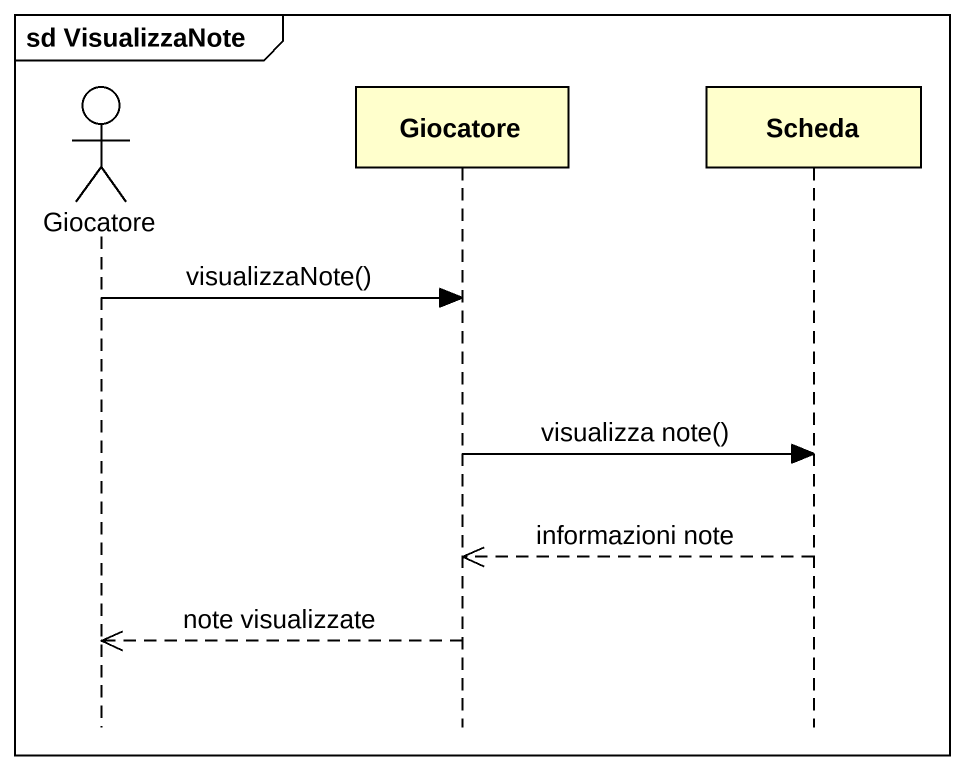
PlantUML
@startuml
mainframe sd VisualizzaNote
hide footbox
actor Giocatore
participant "Giocatore" as Giocatore_2
participant Scheda

Giocatore -> Giocatore_2 : visualizzaNote()
Giocatore_2 -> Scheda : visualizza note()
Scheda -->> Giocatore_2 : informazioni note
Giocatore_2 -->> Giocatore : note visualizzate
@enduml
